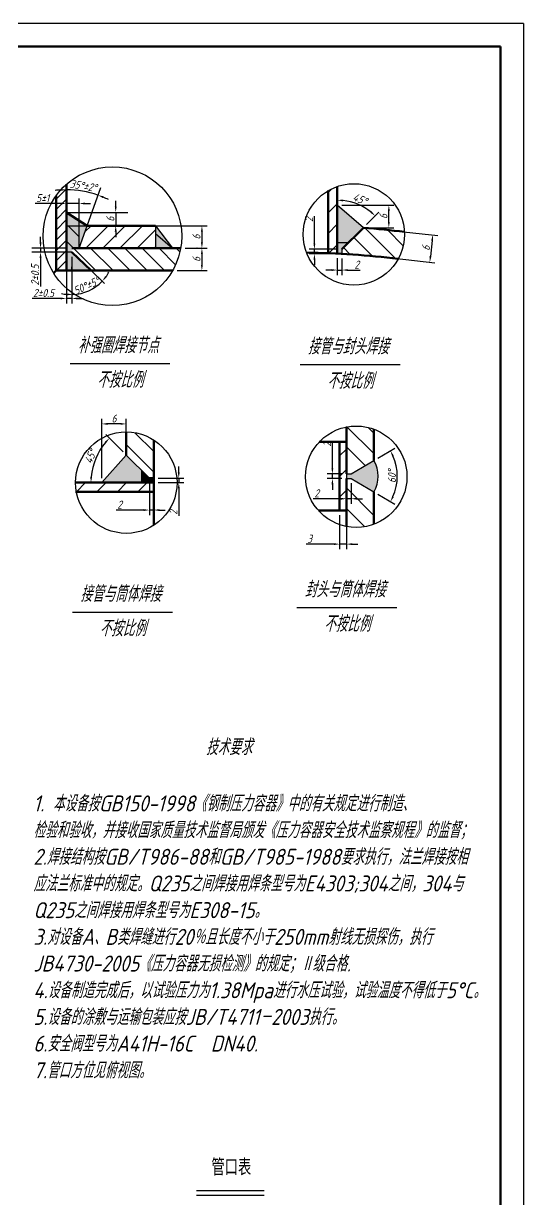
# Model space of a CAD drawing. Header units: millimetres. Extents: x -1120 to 2444, y -2801 to 2245.
# Drawn here: x 1133 to 2444, y -841 to 2245 of the extents above; entities that cross this region are included whole.
import ezdxf

# ---------------------------------------------------------------- set-up
doc = ezdxf.new("R2010")
doc.units = ezdxf.units.MM
for name, color, linetype in [('1轮廓实线层', 7, 'Continuous'), ('5剖面线层', 2, 'Continuous'), ('A', 2, 'Continuous'), ('B', 7, 'Continuous'), ('标注', 254, 'Continuous')]:
    doc.layers.add(name, color=color, linetype=linetype)
for name, color, linetype, lineweight in [('CAXA3', 7, 'Continuous', 25), ('CAXA4', 3, 'Continuous', 25), ('粗实线', 4, 'Continuous', 80)]:
    doc.layers.add(name, color=color, linetype=linetype, lineweight=lineweight)
doc.styles.add('GB', font='gbeitc.shx', dxfattribs={"bigfont": 'gbcbig.shx'})
doc.styles.add('UserTxtStyle10', font='SimSun.ttf', dxfattribs={"width": 0.667})
doc.dimstyles.new('GB$0', dxfattribs={"dimscale": 6, "dimtxt": 3.5, "dimasz": 2.5, "dimexe": 2.25, "dimexo": 2, "dimtad": 1, "dimdec": 0, "dimtxsty": 'GB', "dimcen": 2.5, "dimadec": 0, "dimazin": 0, "dimtfac": 1, "dimtdec": 0, "dimtmove": 0, "dimatfit": 3, "dimfxl": 0, "dimarcsym": 0})
doc.dimstyles.new('GB$2', dxfattribs={"dimscale": 6, "dimtxt": 3.5, "dimasz": 2.5, "dimexe": 2.25, "dimexo": 2, "dimtad": 1, "dimdec": 0, "dimtxsty": 'GB', "dimcen": 2.5, "dimadec": 0, "dimazin": 0, "dimtfac": 1, "dimtdec": 0, "dimtmove": 0, "dimatfit": 3, "dimfxl": 0, "dimarcsym": 0})

# ---------------------------------------------------------------- blocks, each defined once
blk = doc.blocks.new('*D24')
at = {"layer": 'Defpoints', "color": 0}
for p in [(1956, 1640.9), (1968, 1640.3), (1968, 1597.8)]:
    blk.add_point(p, dxfattribs=at)
at = {"layer": '标注', "color": 0, "lineweight": -2}
for p, q in [((1956, 1628.9), (1956, 1584.3)), ((1968, 1628.3), (1968, 1584.3)), ((1941, 1597.8), (1926, 1597.8)), ((1956, 1597.8), (1968, 1597.8)), ((1983, 1597.8), (2016, 1597.8))]:
    blk.add_line(p, q, dxfattribs=at)
at = {"layer": '标注', "color": 0}
for points in [[(1941, 1600.3), (1941, 1595.3), (1956, 1597.8)], [(1983, 1600.3), (1983, 1595.3), (1968, 1597.8)]]:
    blk.add_solid(points, dxfattribs=at)
at = {"layer": '标注', "color": 0, "insert": (2007, 1612), "char_height": 21, "attachment_point": 5, "style": 'GB'}
blk.add_mtext('2', dxfattribs=at)
blk = doc.blocks.new('*D25')
at = {"layer": 'Defpoints', "color": 0}
for p in [(1895.9, 1640.3), (1968, 1652.3), (1968, 1640.3)]:
    blk.add_point(p, dxfattribs=at)
at = {"layer": '标注', "color": 0, "lineweight": -2}
for p, q in [((1895.9, 1667.3), (1895.9, 1739.3)), ((1956, 1652.3), (1882.4, 1652.3)), ((1956, 1640.3), (1882.4, 1640.3)), ((1895.9, 1640.3), (1895.9, 1652.3)), ((1895.9, 1625.3), (1895.9, 1610.3))]:
    blk.add_line(p, q, dxfattribs=at)
at = {"layer": '标注', "color": 0}
for points in [[(1893.4, 1667.3), (1898.4, 1667.3), (1895.9, 1652.3)], [(1893.4, 1625.3), (1898.4, 1625.3), (1895.9, 1640.3)]]:
    blk.add_solid(points, dxfattribs=at)
at = {"layer": '标注', "color": 0, "insert": (1881.7, 1730.3), "char_height": 21, "attachment_point": 5, "rotation": 90, "style": 'GB'}
blk.add_mtext('2', dxfattribs=at)
blk = doc.blocks.new('*D26')
at = {"layer": 'Defpoints', "color": 0}
for p in [(1956, 1768.1), (2091.1, 1768.1), (2024.4, 1708.7)]:
    blk.add_point(p, dxfattribs=at)
at = {"layer": '标注', "color": 0, "lineweight": -2}
for p, q in [((1968, 1768.1), (2104.6, 1768.1)), ((2091.1, 1723.7), (2091.1, 1753.1)), ((2036.4, 1708.7), (2104.6, 1708.7))]:
    blk.add_line(p, q, dxfattribs=at)
at = {"layer": '标注', "color": 0}
for points in [[(2088.6, 1753.1), (2093.6, 1753.1), (2091.1, 1768.1)], [(2088.6, 1723.7), (2093.6, 1723.7), (2091.1, 1708.7)]]:
    blk.add_solid(points, dxfattribs=at)
at = {"layer": '标注', "color": 0, "insert": (2076.9, 1738.4), "char_height": 21, "attachment_point": 5, "rotation": 90, "style": 'GB'}
blk.add_mtext('6', dxfattribs=at)
blk = doc.blocks.new('*D27')
at = {"layer": 'Defpoints', "color": 0}
for p in [(1956, 1817.2), (2026.4, 1762.2), (2024.4, 1708.7), (1956, 1640.9), (1968, 1652.3)]:
    blk.add_point(p, dxfattribs=at)
at = {"layer": '标注', "color": 0, "lineweight": -2}
blk.add_line((2032.9, 1717.2), (2065.1, 1749.4), dxfattribs=at)
blk.add_arc((1956, 1640.3), 140.8, 51.108, 83.892, dxfattribs=at)
at = {"layer": '标注', "color": 0}
for points in [[(1970.8, 1777.8), (1971.1, 1782.8), (1956, 1781.1)], [(2046.1, 1751.7), (2042.7, 1748), (2055.5, 1739.8)]]:
    blk.add_solid(points, dxfattribs=at)
at = {"layer": '标注', "color": 0, "insert": (2015.5, 1784.1), "char_height": 21, "attachment_point": 5, "rotation": 337.5, "style": 'GB'}
blk.add_mtext('45°', dxfattribs=at)
blk = doc.blocks.new('*D28')
at = {"layer": 'Defpoints', "color": 0}
for p in [(1463.3, 1051.7), (1474.6, 1040), (1474.6, 968.1)]:
    blk.add_point(p, dxfattribs=at)
at = {"layer": '标注', "color": 0, "lineweight": -2}
for p, q in [((1463.3, 1039.7), (1463.3, 954.6)), ((1474.6, 1028), (1474.6, 954.6)), ((1448.3, 968.1), (1376.3, 968.1)), ((1474.6, 968.1), (1463.3, 968.1)), ((1489.6, 968.1), (1504.6, 968.1))]:
    blk.add_line(p, q, dxfattribs=at)
at = {"layer": '标注', "color": 0}
for points in [[(1448.3, 970.6), (1448.3, 965.6), (1463.3, 968.1)], [(1489.6, 970.6), (1489.6, 965.6), (1474.6, 968.1)]]:
    blk.add_solid(points, dxfattribs=at)
at = {"layer": '标注', "color": 0, "insert": (1385.3, 982.4), "char_height": 21, "attachment_point": 5, "style": 'GB'}
blk.add_mtext('2', dxfattribs=at)
blk = doc.blocks.new('*D23')
at = {"layer": 'Defpoints', "color": 0}
for p in [(1474.6, 1052), (1474.6, 1040), (1540.2, 1040)]:
    blk.add_point(p, dxfattribs=at)
at = {"layer": '标注', "color": 0, "lineweight": -2}
for p, q in [((1540.2, 1067), (1540.2, 1082)), ((1486.6, 1052), (1553.7, 1052)), ((1540.2, 1052), (1540.2, 1040)), ((1486.6, 1040), (1553.7, 1040)), ((1540.2, 1025), (1540.2, 953))]:
    blk.add_line(p, q, dxfattribs=at)
at = {"layer": '标注', "color": 0}
for points in [[(1537.7, 1067), (1542.7, 1067), (1540.2, 1052)], [(1537.7, 1025), (1542.7, 1025), (1540.2, 1040)]]:
    blk.add_solid(points, dxfattribs=at)
at = {"layer": '标注', "color": 0, "insert": (1525.9, 962), "char_height": 21, "attachment_point": 5, "rotation": 90, "style": 'GB'}
blk.add_mtext('2', dxfattribs=at)
blk = doc.blocks.new('*D29')
at = {"layer": 'Defpoints', "color": 0}
for p in [(1338.4, 1194.1), (1402.6, 1112.4), (1338.4, 1040)]:
    blk.add_point(p, dxfattribs=at)
at = {"layer": '标注', "color": 0, "lineweight": -2}
for p, q in [((1338.4, 1052), (1338.4, 1207.6)), ((1402.6, 1124.4), (1402.6, 1207.6)), ((1387.6, 1194.1), (1353.4, 1194.1))]:
    blk.add_line(p, q, dxfattribs=at)
at = {"layer": '标注', "color": 0}
for points in [[(1353.4, 1196.6), (1353.4, 1191.6), (1338.4, 1194.1)], [(1387.6, 1196.6), (1387.6, 1191.6), (1402.6, 1194.1)]]:
    blk.add_solid(points, dxfattribs=at)
at = {"layer": '标注', "color": 0, "insert": (1370.5, 1208.3), "char_height": 21, "attachment_point": 5, "style": 'GB'}
blk.add_mtext('6', dxfattribs=at)
blk = doc.blocks.new('*D30')
at = {"layer": 'Defpoints', "color": 0}
for p in [(1332, 1122.5), (1402.6, 1112.4), (1463.3, 1051.7), (1269.6, 1040), (1474.6, 1040)]:
    blk.add_point(p, dxfattribs=at)
at = {"layer": '标注', "color": 0, "lineweight": -2}
blk.add_line((1394.1, 1120.9), (1348.7, 1166.2), dxfattribs=at)
blk.add_arc((1475, 1040), 165.1, 140.2074, 174.7926, dxfattribs=at)
at = {"layer": '标注', "color": 0}
for points in [[(1346.3, 1147.3), (1350, 1143.9), (1358.3, 1156.7)], [(1313.1, 1054.8), (1308.1, 1055.1), (1309.9, 1040)]]:
    blk.add_solid(points, dxfattribs=at)
at = {"layer": '标注', "color": 0, "insert": (1308.8, 1108.8), "char_height": 21, "attachment_point": 5, "rotation": 67.5, "style": 'GB'}
blk.add_mtext('45°', dxfattribs=at)
blk = doc.blocks.new('*D31')
at = {"layer": 'Defpoints', "color": 0}
for p in [(1980, 1050.8), (1992, 1050.8), (1992, 997.8)]:
    blk.add_point(p, dxfattribs=at)
at = {"layer": '标注', "color": 0, "lineweight": -2}
for p, q in [((1980, 1038.8), (1980, 984.3)), ((1992, 1038.8), (1992, 984.3)), ((1965, 997.8), (1893, 997.8)), ((1992, 997.8), (1980, 997.8)), ((2007, 997.8), (2022, 997.8))]:
    blk.add_line(p, q, dxfattribs=at)
at = {"layer": '标注', "color": 0}
for points in [[(1965, 1000.3), (1965, 995.3), (1980, 997.8)], [(2007, 1000.3), (2007, 995.3), (1992, 997.8)]]:
    blk.add_solid(points, dxfattribs=at)
at = {"layer": '标注', "color": 0, "insert": (1902, 1012), "char_height": 21, "attachment_point": 5, "style": 'GB'}
blk.add_mtext('2', dxfattribs=at)
blk = doc.blocks.new('*D32')
at = {"layer": 'Defpoints', "color": 0}
for p in [(1943.1, 1050.8), (1980, 1062.8), (1980, 1050.8)]:
    blk.add_point(p, dxfattribs=at)
at = {"layer": '标注', "color": 0, "lineweight": -2}
for p, q in [((1943.1, 1077.8), (1943.1, 1149.8)), ((1968, 1062.8), (1929.6, 1062.8)), ((1968, 1050.8), (1929.6, 1050.8)), ((1943.1, 1050.8), (1943.1, 1062.8)), ((1943.1, 1035.8), (1943.1, 1020.8))]:
    blk.add_line(p, q, dxfattribs=at)
at = {"layer": '标注', "color": 0}
for points in [[(1940.6, 1077.8), (1945.6, 1077.8), (1943.1, 1062.8)], [(1940.6, 1035.8), (1945.6, 1035.8), (1943.1, 1050.8)]]:
    blk.add_solid(points, dxfattribs=at)
at = {"layer": '标注', "color": 0, "insert": (1928.8, 1140.8), "char_height": 21, "attachment_point": 5, "rotation": 90, "style": 'GB'}
blk.add_mtext('2', dxfattribs=at)
blk = doc.blocks.new('*D33')
at = {"layer": 'Defpoints', "color": 0}
for p in [(2052, 1098.2), (1992, 1062.8), (1992, 1050.8), (2111.3, 1033.6), (2052, 1015.5)]:
    blk.add_point(p, dxfattribs=at)
at = {"layer": '标注', "color": 0, "lineweight": -2}
for p, q in [((2062.4, 1104.3), (2106.8, 1130.5)), ((2062.4, 1009.4), (2106.8, 983.2))]:
    blk.add_line(p, q, dxfattribs=at)
blk.add_arc((1981.8, 1056.8), 131.5, 336.0226, 23.9774, dxfattribs=at)
at = {"layer": '标注', "color": 0}
for points in [[(2099.8, 1109.1), (2104.2, 1111.4), (2095.2, 1123.6)], [(2104.2, 1002.2), (2099.8, 1004.5), (2095.2, 990)]]:
    blk.add_solid(points, dxfattribs=at)
at = {"layer": '标注', "color": 0, "insert": (2099.1, 1056.8), "char_height": 21, "attachment_point": 5, "rotation": 90, "style": 'GB'}
blk.add_mtext('60%%D', dxfattribs=at)
blk = doc.blocks.new('*D34')
at = {"layer": 'Defpoints', "color": 0}
for p in [(1962, 966.8), (1980, 966.8), (1980, 878.7)]:
    blk.add_point(p, dxfattribs=at)
at = {"layer": '标注', "color": 0, "lineweight": -2}
for p, q in [((1962, 954.8), (1962, 865.2)), ((1980, 954.8), (1980, 865.2)), ((1947, 878.7), (1874.4, 878.7)), ((1980, 878.7), (1962, 878.7)), ((1995, 878.7), (2010, 878.7))]:
    blk.add_line(p, q, dxfattribs=at)
at = {"layer": '标注', "color": 0}
for points in [[(1947, 881.2), (1947, 876.2), (1962, 878.7)], [(1995, 881.2), (1995, 876.2), (1980, 878.7)]]:
    blk.add_solid(points, dxfattribs=at)
at = {"layer": '标注', "color": 0, "insert": (1883.6, 892.9), "char_height": 21, "attachment_point": 5, "style": 'GB'}
blk.add_mtext('3', dxfattribs=at)
blk = doc.blocks.new('*D54')
at = {"color": 0, "lineweight": -2}
for p, q in [((2112.8, 1700.2), (2219.7, 1688.4)), ((2204.7, 1675), (2200.1, 1633.3)), ((2104.9, 1628.6), (2211.9, 1616.9))]:
    blk.add_line(p, q, dxfattribs=at)
at = {"color": 0}
for points in [[(2202.2, 1675.3), (2207.2, 1674.7), (2206.3, 1689.9)], [(2197.6, 1633.5), (2202.6, 1633), (2198.5, 1618.3)]]:
    blk.add_solid(points, dxfattribs=at)
at = {"layer": 'Defpoints', "color": 0}
for p in [(2100.8, 1701.5), (2093, 1629.9), (2198.5, 1618.3)]:
    blk.add_point(p, dxfattribs=at)
at = {"color": 0, "insert": (2188.2, 1655.7), "char_height": 21, "attachment_point": 5, "rotation": 83.7215, "style": 'GB'}
blk.add_mtext('6', dxfattribs=at)
blk = doc.blocks.new('*D60')
at = {"layer": 'Defpoints', "color": 0}
for p in [(1374.9, 1749), (1374.9, 1713.9), (1374.9, 1713.9)]:
    blk.add_point(p, dxfattribs=at)
at = {"layer": '标注', "color": 0, "lineweight": -2}
for p, q in [((1374.9, 1764), (1374.9, 1779)), ((1374.9, 1749), (1374.9, 1713.9)), ((1386.9, 1749), (1388.4, 1749)), ((1362.9, 1713.9), (1361.4, 1713.9)), ((1374.9, 1698.9), (1374.9, 1683.9))]:
    blk.add_line(p, q, dxfattribs=at)
at = {"layer": '标注', "color": 0}
for points in [[(1372.4, 1764), (1377.4, 1764), (1374.9, 1749)], [(1372.4, 1698.9), (1377.4, 1698.9), (1374.9, 1713.9)]]:
    blk.add_solid(points, dxfattribs=at)
at = {"layer": '标注', "color": 0, "insert": (1360.7, 1731.4), "char_height": 21, "attachment_point": 5, "rotation": 90, "style": 'GB'}
blk.add_mtext('6', dxfattribs=at)
blk = doc.blocks.new('*D61')
at = {"layer": 'Defpoints', "color": 0}
for p in [(1441.5, 1713.9), (1545.3, 1655.1), (1600.9, 1655.1)]:
    blk.add_point(p, dxfattribs=at)
at = {"layer": '标注', "color": 0, "lineweight": -2}
for p, q in [((1453.5, 1713.9), (1614.4, 1713.9)), ((1600.9, 1698.9), (1600.9, 1670.1)), ((1557.3, 1655.1), (1614.4, 1655.1))]:
    blk.add_line(p, q, dxfattribs=at)
at = {"layer": '标注', "color": 0}
for points in [[(1598.4, 1698.9), (1603.4, 1698.9), (1600.9, 1713.9)], [(1598.4, 1670.1), (1603.4, 1670.1), (1600.9, 1655.1)]]:
    blk.add_solid(points, dxfattribs=at)
at = {"layer": '标注', "color": 0, "insert": (1586.6, 1684.5), "char_height": 21, "attachment_point": 5, "rotation": 90, "style": 'GB'}
blk.add_mtext('6', dxfattribs=at)
blk = doc.blocks.new('*D62')
at = {"layer": 'Defpoints', "color": 0}
for p in [(1600.9, 1655.1), (1524, 1596.3), (1600.9, 1596.3)]:
    blk.add_point(p, dxfattribs=at)
at = {"layer": '标注', "color": 0, "lineweight": -2}
for p, q in [((1588.9, 1655.1), (1587.4, 1655.1)), ((1600.9, 1640.1), (1600.9, 1611.3)), ((1536, 1596.3), (1614.4, 1596.3))]:
    blk.add_line(p, q, dxfattribs=at)
at = {"layer": '标注', "color": 0}
for points in [[(1598.4, 1640.1), (1603.4, 1640.1), (1600.9, 1655.1)], [(1598.4, 1611.3), (1603.4, 1611.3), (1600.9, 1596.3)]]:
    blk.add_solid(points, dxfattribs=at)
at = {"layer": '标注', "color": 0, "insert": (1586.6, 1625.7), "char_height": 21, "attachment_point": 5, "rotation": 90, "style": 'GB'}
blk.add_mtext('6', dxfattribs=at)
blk = doc.blocks.new('*D63')
at = {"layer": 'Defpoints', "color": 0}
for p in [(1245.8, 1635.4), (1259.7, 1644.8), (1259.7, 1523.3)]:
    blk.add_point(p, dxfattribs=at)
at = {"layer": '标注', "color": 0, "lineweight": -2}
for p, q in [((1245.8, 1623.4), (1245.8, 1509.8)), ((1259.7, 1632.8), (1259.7, 1509.8)), ((1230.8, 1523.3), (1155.4, 1523.3)), ((1259.7, 1523.3), (1245.8, 1523.3)), ((1274.7, 1523.3), (1289.7, 1523.3))]:
    blk.add_line(p, q, dxfattribs=at)
at = {"layer": '标注', "color": 0}
for points in [[(1230.8, 1525.8), (1230.8, 1520.8), (1245.8, 1523.3)], [(1274.7, 1525.8), (1274.7, 1520.8), (1259.7, 1523.3)]]:
    blk.add_solid(points, dxfattribs=at)
at = {"layer": '标注', "color": 0, "insert": (1185.6, 1537.6), "char_height": 21, "attachment_point": 5, "style": 'GB'}
blk.add_mtext('2%%P0.5', dxfattribs=at)
blk = doc.blocks.new('*D64')
at = {"layer": 'Defpoints', "color": 0}
for p in [(1177.8, 1644.8), (1177.8, 1644.8), (1196.4, 1655.1)]:
    blk.add_point(p, dxfattribs=at)
at = {"layer": '标注', "color": 0, "lineweight": -2}
for p, q in [((1177.8, 1670.1), (1177.8, 1685.1)), ((1184.4, 1655.1), (1164.3, 1655.1)), ((1165.8, 1644.8), (1164.3, 1644.8)), ((1177.8, 1655.1), (1177.8, 1644.8)), ((1177.8, 1629.8), (1177.8, 1554.4))]:
    blk.add_line(p, q, dxfattribs=at)
at = {"layer": '标注', "color": 0}
for points in [[(1175.3, 1670.1), (1180.3, 1670.1), (1177.8, 1655.1)], [(1175.3, 1629.8), (1180.3, 1629.8), (1177.8, 1644.8)]]:
    blk.add_solid(points, dxfattribs=at)
at = {"layer": '标注', "color": 0, "insert": (1163.5, 1584.6), "char_height": 21, "attachment_point": 5, "rotation": 90, "style": 'GB'}
blk.add_mtext('2%%P0.5', dxfattribs=at)
blk = doc.blocks.new('*D65')
at = {"layer": 'Defpoints', "color": 0}
for p in [(1245.3, 1772.3), (1279.1, 1772.3), (1279.1, 1772.3)]:
    blk.add_point(p, dxfattribs=at)
at = {"layer": '标注', "color": 0, "lineweight": -2}
for p, q in [((1230.3, 1772.3), (1163.3, 1772.3)), ((1245.3, 1784.3), (1245.3, 1785.8)), ((1279.1, 1772.3), (1245.3, 1772.3)), ((1279.1, 1784.3), (1279.1, 1785.8)), ((1294.1, 1772.3), (1309.1, 1772.3))]:
    blk.add_line(p, q, dxfattribs=at)
at = {"layer": '标注', "color": 0}
for points in [[(1230.3, 1774.8), (1230.3, 1769.8), (1245.3, 1772.3)], [(1294.1, 1774.8), (1294.1, 1769.8), (1279.1, 1772.3)]]:
    blk.add_solid(points, dxfattribs=at)
at = {"layer": '标注', "color": 0, "insert": (1183.4, 1786.5), "char_height": 21, "attachment_point": 5, "style": 'GB'}
blk.add_mtext('5%%P1', dxfattribs=at)
blk = doc.blocks.new('*D66')
at = {"layer": 'Defpoints', "color": 0}
for p in [(1245.8, 1823), (1301.5, 1802.1), (1335.5, 1814.4), (1299.9, 1713.9), (1245.8, 1596.3)]:
    blk.add_point(p, dxfattribs=at)
at = {"layer": '标注', "color": 0, "lineweight": -2}
for start, end in [(93.473, 96.9459), (70.5092, 90), (63.5633, 67.0363)]:
    blk.add_arc((1245.8, 1561), 247.5, start, end, dxfattribs=at)
at = {"layer": '标注', "color": 0}
for points in [[(1230.7, 1810.5), (1230.9, 1805.5), (1245.8, 1808.5)], [(1341.5, 1786.5), (1343.3, 1791.2), (1328.4, 1794.3)]]:
    blk.add_solid(points, dxfattribs=at)
at = {"layer": '标注', "color": 0, "insert": (1290.1, 1818.9), "char_height": 21, "attachment_point": 5, "rotation": 350.2546, "style": 'GB'}
blk.add_mtext('35%%d%%P2%%D', dxfattribs=at)
blk = doc.blocks.new('*D67')
at = {"layer": 'Defpoints', "color": 0}
for p in [(1259.7, 1596.3), (1310.4, 1596.3), (1345.6, 1562.5), (1290.9, 1538.5), (1277.2, 1207.1)]:
    blk.add_point(p, dxfattribs=at)
at = {"layer": '标注', "color": 0, "lineweight": -2}
for start, end in [(323.8056, 331.3821), (272.5676, 316.229), (257.4146, 264.9911)]:
    blk.add_arc((1257.4, 1647), 113.5, start, end, dxfattribs=at)
at = {"layer": '标注', "color": 0}
for points in [[(1351, 1578.4), (1347.1, 1581.6), (1339.4, 1568.5)], [(1247.6, 1536.4), (1247.5, 1531.4), (1262.5, 1533.6)]]:
    blk.add_solid(points, dxfattribs=at)
at = {"layer": '标注', "color": 0, "insert": (1298.4, 1556.6), "char_height": 21, "attachment_point": 5, "rotation": 24.3983, "style": 'GB'}
blk.add_mtext('50%%D%%P5%%D', dxfattribs=at)

msp = doc.modelspace()

# ---------------------------------------------------------------- hatches: boundary and pattern name
at = {"layer": '5剖面线层'}
h = msp.add_hatch(color=256, dxfattribs=at)
h.paths.add_polyline_path([(1279.1, 1655.1), (1299.9, 1713.9), (1279.1, 1713.9)])
h.paths.add_polyline_path([(1299.9, 1713.9), (1279.1, 1727.4), (1279.1, 1713.9)])
at = {"layer": 'B'}
h = msp.add_hatch(color=256, dxfattribs=at)
h.paths.add_polyline_path([(1245.8, 1749), (1245.8, 1713.9), (1279.1, 1713.9), (1279.1, 1727.4)])
h.paths.add_polyline_path([(1279.1, 1727.4), (1279.1, 1713.9), (1299.9, 1713.9)])
h.paths.add_polyline_path([(1299.9, 1713.9), (1279.1, 1713.9), (1279.1, 1655.1)])
h.paths.add_polyline_path([(1279.1, 1713.9), (1245.8, 1713.9), (1245.8, 1644.8), (1259.7, 1644.8), (1259.7, 1655.1), (1279.1, 1655.1)])
h.paths.add_polyline_path([(1259.7, 1644.8), (1245.8, 1644.8), (1245.8, 1596.3), (1259.7, 1596.3), (1259.7, 1606.5)])
h.paths.add_polyline_path([(1259.7, 1644.8), (1259.7, 1596.3), (1310.4, 1596.3)])
for points in [[(1479.6, 1713.9), (1479.6, 1693.3), (1523.4, 1655.1)], [(1479.6, 1693.3), (1479.6, 1655.1), (1523.4, 1655.1)]]:
    msp.add_hatch(color=256, dxfattribs=at).paths.add_polyline_path(points)
at = {"layer": '标注'}
h = msp.add_hatch(dxfattribs=at)
h.set_pattern_fill('ANSI31', color=256, scale=6, style=0)
h.set_pattern_definition([(45, (67.91, -67.191), (-13.47038, 13.47038), [])])
h.paths.add_polyline_path([(1245.8, 1644.8), (1245.8, 1655.1), (1218.3, 1655.1), (1218.3, 1644.8)])
h.paths.add_polyline_path([(1245.8, 1644.8), (1218.3, 1644.8), (1218.3, 1596.3), (1245.8, 1596.3)])
h.paths.add_polyline_path([(1218.3, 1655.1), (1245.8, 1655.1), (1245.8, 1823, 0.056435), (1218.3, 1792.7)])
h = msp.add_hatch(color=256, dxfattribs=at)
h.paths.add_polyline_path([(2024.4, 1708.7), (1956, 1768.1), (1956, 1670.4), (1986.1, 1670.4)])
h.paths.add_polyline_path([(1402.6, 1112.4), (1338.4, 1040), (1443.6, 1040), (1443.6, 1071.4)])
h = msp.add_hatch(dxfattribs=at)
h.set_pattern_fill('ANSI31', color=256, scale=10, angle=90, style=0)
h.set_pattern_definition([(135, (67.91, -67.19), (-22.45064, -22.45064), [])])
h.paths.add_polyline_path([(1524, 1596.3, 0.086549), (1545.3, 1655.1), (1523.4, 1655.1), (1279.1, 1655.1), (1279.1, 1713.9), (1245.8, 1713.9), (1245.8, 1644.8), (1259.7, 1644.8), (1310.4, 1596.3)])
h = msp.add_hatch(dxfattribs=at)
h.set_pattern_fill('ANSI31', color=256, scale=10, style=0)
h.set_pattern_definition([(45, (67.91, -67.19), (-22.45064, 22.45064), [])])
h.paths.add_polyline_path([(1299.9, 1713.9), (1279.1, 1655.1), (1479.6, 1655.1), (1479.6, 1713.9)])
h = msp.add_hatch(color=256, dxfattribs=at)
edge = h.paths.add_edge_path()
edge.add_line((1986.1, 1670.4), (1956, 1670.4))
edge.add_line((1956, 1670.4), (1956, 1640.9))
edge.add_ellipse((1835.1, 1044), major_axis=(-1200, 0), ratio=0.5, start_angle=263.6414, end_angle=264.2176, ccw=False)
edge.add_line((1968, 1640.3), (1968, 1652.3))
edge.add_line((1968, 1652.3), (1986.1, 1670.4))
for points in [[(2052, 1015.5, 0.26208), (2052, 1098.2), (1992, 1062.8), (1980, 1062.8), (1980, 1050.8), (1992, 1050.8)], [(1443.6, 1071.4), (1443.6, 1040), (1474.6, 1040), (1474.6, 1052), (1463, 1052)]]:
    msp.add_hatch(color=256, dxfattribs=at).paths.add_polyline_path(points)

# ---------------------------------------------------------------- linework, layer by layer
at = {"lineweight": -3}
msp.add_line((2444.1, 2244.6), (-1119.9, 2244.6), dxfattribs=at)
msp.add_line((2444.1, 2244.6), (2444.1, -2801.4))
at = {"lineweight": 50}
for q in [(-969.9, 2184.6), (2384.1, -2741.4)]:
    msp.add_line((2384.1, 2184.6), q, dxfattribs=at)
at = {"layer": '1轮廓实线层'}
msp.add_line((1245.8, 1713.9), (1479.6, 1713.9), dxfattribs=at)
at = {"layer": 'A'}
for p, q in [((1279.1, 1655.1), (1299.9, 1713.9)), ((1479.6, 1713.9), (1479.6, 1655.1)), ((1259.7, 1596.3), (1259.7, 1606.5))]:
    msp.add_line(p, q, dxfattribs=at)
at = {"layer": 'B'}
for p, q in [((1479.6, 1713.9), (1523.4, 1655.1)), ((1479.6, 1693.3), (1523.4, 1655.1)), ((1523.4, 1655.1), (1545.3, 1655.1))]:
    msp.add_line(p, q, dxfattribs=at)
at = {"layer": 'CAXA3'}
for p, q in [((1587.1, -817.3), (1764, -817.3)), ((1587.1, -829.6), (1764, -829.6))]:
    msp.add_line(p, q, dxfattribs=at)
at = {"layer": '标注'}
for p, q in [((1299.9, 1713.9), (1335.5, 1814.4)), ((1932, 1801.7), (1941.4, 1811.2)), ((1279.1, 1655.1), (1279.1, 1785.8)), ((1932, 1747.9), (1956, 1771.9)), ((2024.4, 1708.7), (1956, 1768.1)), ((1245.8, 1749), (1406.9, 1749)), ((1932, 1694), (1956, 1718)), ((2108.5, 1628.2), (2028.3, 1708.4)), ((2129, 1661.6), (2087.6, 1702.9)), ((2048.4, 1634.4), (1999.2, 1683.5)), ((1245.8, 1655.1), (1154.9, 1655.1)), ((1259.7, 1644.8), (1154.9, 1644.8)), ((1933.8, 1641.9), (1956, 1664.1)), ((1968, 1652.3), (1968, 1640.3)), ((1989.9, 1639), (1972.3, 1656.6)), ((1310.4, 1596.3), (1345.6, 1562.5)), ((1255.1, 1352.8), (1517.1, 1352.8)), ((1858.5, 1350), (2120.5, 1350)), ((2051.5, 1116.3), (1980, 1187.7)), ((2052, 1169.6), (2036.7, 1184.9)), ((1474.6, 1121.6), (1425.1, 1171.1)), ((1944, 1145.8), (1945, 1146.8)), ((1402.6, 1112.4), (1338.4, 1040)), ((1474.6, 1067.7), (1402.6, 1139.7)), ((1463.3, 1051.7), (1402.6, 1112.4)), ((1962, 1110), (1980, 1128)), ((2029.2, 1084.7), (1980, 1133.8)), ((1992, 1062.8), (2052, 1098.2)), ((1962, 1056.1), (1980, 1074.1)), ((1980, 1062.8), (1992, 1062.8)), ((1980, 1062.8), (1980, 1050.8)), ((1980, 1050.8), (1992, 1050.8)), ((1992, 1050.8), (2052, 1015.5)), ((1271.7, 1016.1), (1295.6, 1040)), ((1325.5, 1016), (1349.5, 1040)), ((1379.4, 1016), (1403.4, 1040)), ((1433.3, 1016), (1457.3, 1040)), ((1962, 1002.2), (1980, 1020.2)), ((2052, 954.1), (1980, 1026.1)), ((2027.8, 924.4), (1980, 972.2)), ((1850.2, 712.4), (2112.3, 712.4)), ((1261.6, 700.6), (1523.7, 700.6))]:
    msp.add_line(p, q, dxfattribs=at)
for points in [[(1956, 1670.4), (1986.1, 1670.4)], [(1443.6, 1040), (1443.6, 1071.4)]]:
    msp.add_lwpolyline(points, dxfattribs=at)
for centre, radius in [((1366.1, 1686.5), 181.9), ((1999.4, 1691.4), 133), ((1402.6, 1040), 133), ((2005.6, 1055.6), 133)]:
    msp.add_circle(centre, radius, dxfattribs=at)
msp.add_arc((1978.5, 1056.8), 84.3, 330.6285, 29.3715, dxfattribs=at)
at = {"layer": '粗实线'}
for p, q in [((1245.8, 1596.3), (1245.8, 1823)), ((1218.3, 1596.3), (1218.3, 1792.7)), ((1932, 1642), (1932, 1806.1)), ((1956, 1640.9), (1956, 1817.2)), ((1299.9, 1713.9), (1245.8, 1749)), ((1479.6, 1713.9), (1299.9, 1713.9)), ((1968, 1652.3), (2024.4, 1708.7)), ((1259.7, 1655.1), (1545.3, 1655.1)), ((1259.7, 1644.8), (1310.4, 1596.3)), ((1218.3, 1596.3), (1245.8, 1596.3)), ((1310.4, 1596.3), (1245.8, 1596.3)), ((1310.4, 1596.3), (1524, 1596.3)), ((1402.6, 1173), (1402.6, 1112.4)), ((1980, 1186.1), (1980, 1062.8)), ((2052, 1180.3), (2052, 1098.2)), ((1474.6, 1151.8), (1474.6, 928.1)), ((1908.8, 1146.8), (1980, 1146.8)), ((1962, 1146.8), (1962, 966.8)), ((1474.6, 1052), (1462.6, 1052)), ((1980, 1050.8), (1980, 925.1)), ((1474.6, 1040), (1269.6, 1040)), ((1474.6, 1016), (1269.6, 1016)), ((2052, 1015.5), (2052, 930.9)), ((1906.5, 966.8), (1980, 966.8))]:
    msp.add_line(p, q, dxfattribs=at)
msp.add_arc((1136.9, 1665.8), 107.1, 314.6583, 319.5399, dxfattribs=at)
msp.add_ellipse((1835.1, 1044), major_axis=(-1200, 0), ratio=0.5, start_param=4.476185, end_param=4.678953, dxfattribs=at)
msp.add_open_spline([(2132.2, 1697.9), (2096.6, 1702.3), (2060.6, 1705.9), (2024.4, 1708.7)], degree=3, dxfattribs=at)

# ---------------------------------------------------------------- texts
at = {"layer": 'CAXA4', "linetype": 'Continuous', "lineweight": 25, "insert": (1625.8, -735.4), "char_height": 38.325, "attachment_point": 1, "style": 'UserTxtStyle10'}
msp.add_mtext('\\fSimSun|b0|i0|p34;管口表', dxfattribs=at)
at = {"layer": '标注', "char_height": 42, "attachment_point": 5, "style": 'GB'}
for s, insert in [('补强圈焊接节点', (1381.1, 1400.4)), ('接管与封头焊接', (1984.5, 1397.6)), ('不按比例', (1386.3, 1310)), ('不按比例', (1989.7, 1307.2)), ('接管与筒体焊接', (1387.7, 748.2)), ('封头与筒体焊接', (1976.3, 760)), ('不按比例', (1392.9, 657.8)), ('不按比例', (1981.5, 669.6)), ('技术要求', (1671.8, 346.2))]:
    msp.add_mtext(s, dxfattribs=dict(at, insert=insert))
at = {"layer": '标注', "insert": (1158.8, -151.8), "char_height": 42, "width": 1136.348, "attachment_point": 4, "style": 'GB'}
msp.add_mtext('1. 本设备按GB150-1998《钢制压力容器》中的有关规定进行制造、\\P检验和验收，并接收国家质量技术监督局颁发《压力容器安全技术监察规程》的监督；\\P2.焊接结构按GB/T986-88和GB/T985-1988要求执行，法兰焊接按相应法兰标准中的规定。Q235之间焊接用焊条型号为E4303;304之间，304与Q235之间焊接用焊条型号为E308-15。\\P3.对设备A、B类焊缝进行20％且长度不小于250mm射线无损探伤，执行JB4730-2005《压力容器无损检测》的规定；Ⅱ级合格.\\P4.设备制造完成后，以试验压力为1.38Mpa进行水压试验，试验温度不得低于5%%DC。\\P5.设备的涂敷与运输包装应按JB/T4711－2003执行。\\P6.安全阀型号为A41H-16C  DN40.\\P7.管口方位见俯视图。', dxfattribs=at)

# ---------------------------------------------------------------- dimensions: what is measured, and where the dimension line sits
dim = msp.add_aligned_dim(p1=(2100.8, 1701.5), p2=(2093, 1629.9), distance=106.1, text='6', dimstyle='GB$0')
dim.commit()
dim.dimension.update_dxf_attribs({"geometry": '*D54', "text_midpoint": (2188.2, 1655.7)})
at = {"layer": '标注'}
for base, line1, line2, text, picture, middle in [((1301.5, 1802.1), ((1299.9, 1713.9), (1335.5, 1814.4)), ((1245.8, 1596.3), (1245.8, 1823)), '35%%d%%P2%%D', '*D66', (1290.1, 1818.9)), ((1290.9, 1538.5), ((1259.7, 1596.3), (1277.2, 1207.1)), ((1310.4, 1596.3), (1345.6, 1562.5)), '50%%D%%P5%%D', '*D67', (1298.4, 1556.6)), ((2111.3, 1033.6), ((1992, 1050.8), (2052, 1015.5)), ((1992, 1062.8), (2052, 1098.2)), '60%%D', '*D33', (2099.1, 1056.8))]:
    dim = msp.add_angular_dim_2l(base=base, line1=line1, line2=line2, text=text, dimstyle='GB$2', dxfattribs=at)
    dim.commit()
    dim.dimension.update_dxf_attribs({"geometry": picture, "text_midpoint": middle})
for base, p1, p2, text, picture, middle in [((1279.1, 1772.3), (1245.3, 1772.3), (1279.1, 1772.3), '5%%P1', '*D65', (1183.4, 1772.3)), ((1259.7, 1523.3), (1245.8, 1635.4), (1259.7, 1644.8), '2%%P0.5', '*D63', (1185.6, 1523.3)), ((1338.4, 1194.1), (1402.6, 1112.4), (1338.4, 1040), '6', '*D29', (1370.5, 1194.1)), ((1474.6, 968.1), (1463.3, 1051.7), (1474.6, 1040), '2', '*D28', (1385.3, 968.1)), ((1992, 997.8), (1980, 1050.8), (1992, 1050.8), '2', '*D31', (1902, 997.8)), ((1980, 878.7), (1962, 966.8), (1980, 966.8), '3', '*D34', (1883.6, 878.7))]:
    dim = msp.add_linear_dim(base=base, p1=p1, p2=p2, text=text, dimstyle='GB$0', dxfattribs=at)
    dim.commit()
    dim.dimension.update_dxf_attribs({"geometry": picture, "text_midpoint": middle, "dimtype": 160})
dim = msp.add_angular_dim_2l(base=(2026.4, 1762.2), line1=((1968, 1652.3), (2024.4, 1708.7)), line2=((1956, 1640.9), (1956, 1817.2)), dimstyle='GB$2', dxfattribs=at)
dim.commit()
dim.dimension.update_dxf_attribs({"geometry": '*D27', "text_midpoint": (2015.5, 1784.1)})
for base, p1, p2, text, picture, middle in [((1374.9, 1713.9), (1374.9, 1749), (1374.9, 1713.9), '6', '*D60', (1360.7, 1731.4)), ((1600.9, 1655.1), (1441.5, 1713.9), (1545.3, 1655.1), '6', '*D61', (1586.6, 1684.5)), ((1177.8, 1644.8), (1196.4, 1655.1), (1177.8, 1644.8), '2%%P0.5', '*D64', (1163.5, 1584.6)), ((1600.9, 1596.3), (1600.9, 1655.1), (1524, 1596.3), '6', '*D62', (1586.6, 1625.7))]:
    dim = msp.add_linear_dim(base=base, p1=p1, p2=p2, angle=90, text=text, dimstyle='GB$0', dxfattribs=at)
    dim.commit()
    dim.dimension.update_dxf_attribs({"geometry": picture, "text_midpoint": middle})
for base, p1, p2, text, picture, middle in [((2091.1, 1768.1), (2024.4, 1708.7), (1956, 1768.1), '6', '*D26', (2091.1, 1738.4)), ((1895.9, 1640.3), (1968, 1652.3), (1968, 1640.3), '2', '*D25', (1895.9, 1730.3)), ((1943.1, 1050.8), (1980, 1062.8), (1980, 1050.8), '2', '*D32', (1943.1, 1140.8)), ((1540.2, 1040), (1474.6, 1052), (1474.6, 1040), '2', '*D23', (1540.2, 962))]:
    dim = msp.add_linear_dim(base=base, p1=p1, p2=p2, angle=90, text=text, dimstyle='GB$0', dxfattribs=at)
    dim.commit()
    dim.dimension.update_dxf_attribs({"geometry": picture, "text_midpoint": middle, "dimtype": 160})
dim = msp.add_linear_dim(base=(1968, 1597.8), p1=(1956, 1640.9), p2=(1968, 1640.3), text='2', dimstyle='GB$0', dxfattribs=at)
dim.commit()
dim.dimension.update_dxf_attribs({"geometry": '*D24', "text_midpoint": (2007, 1612)})
dim = msp.add_angular_dim_2l(base=(1332, 1122.5), line1=((1474.6, 1040), (1269.6, 1040)), line2=((1463.3, 1051.7), (1402.6, 1112.4)), dimstyle='GB$2', dxfattribs=at)
dim.commit()
dim.dimension.update_dxf_attribs({"geometry": '*D30', "text_midpoint": (1322.5, 1103.1), "dimtype": 162})

doc.saveas('drawing.dxf')
